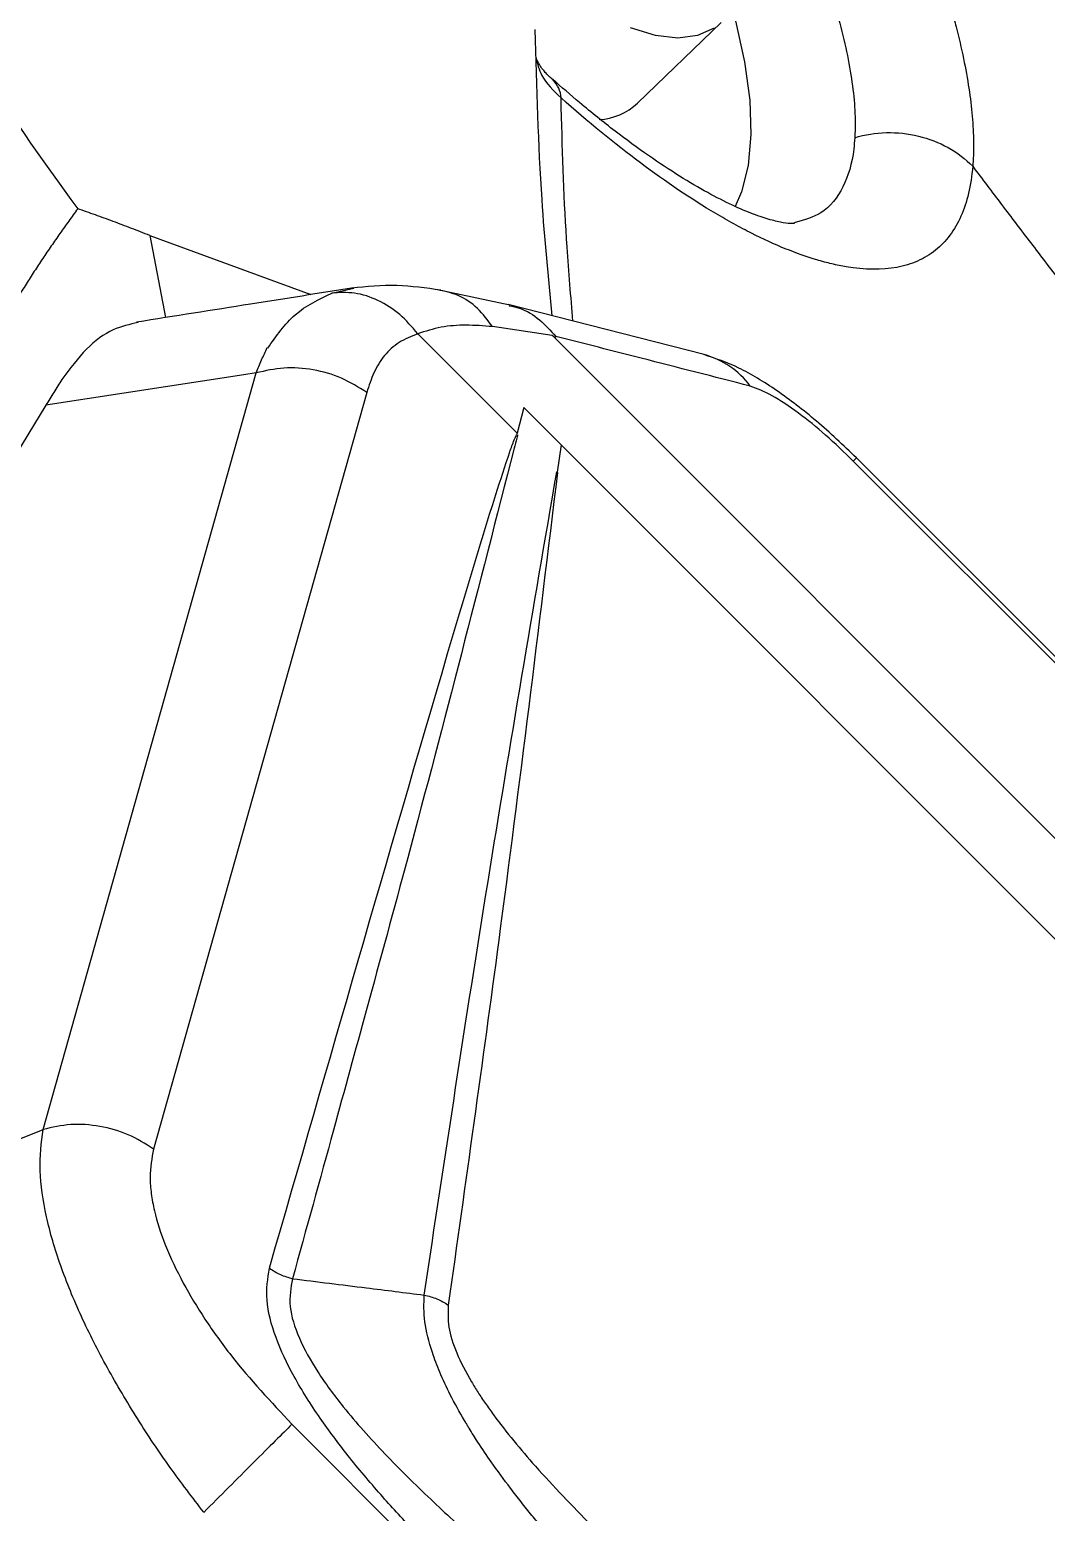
# Model space of a CAD drawing. Extents: x 527 to 611, y 788 to 934.
# Drawn here: x 534.119 to 536.477, y 815.283 to 818.72 of the extents above; entities that cross this region are included whole.
import ezdxf

# ---------------------------------------------------------------- set-up
doc = ezdxf.new("R2010")
doc.units = 0
doc.header["$MEASUREMENT"] = 0
doc.layers.add('1', color=4, linetype='Continuous')
doc.layers.add('GEOMETRY', color=4, linetype='Continuous', lineweight=25)

# ---------------------------------------------------------------- blocks, each defined once
blk = doc.blocks.new('2026_FLASH')
at = {"layer": 'GEOMETRY'}
for p, q in [((8.4498, 15.2363), (8.6433, 15.4236)), ((8.8156, 14.9592), (8.8119, 14.9578)), ((7.3183, 14.9293), (7.6913, 14.7922)), ((7.3183, 14.9293), (7.3548, 14.739)), ((7.7402, 14.7959), (7.7914, 14.8073)), ((8.1532, 14.7676), (7.9896, 14.8026)), ((8.6039, 14.6531), (8.1498, 14.7691)), ((8.2517, 14.6976), (8.1129, 14.718)), ((8.1703, 14.471), (7.9398, 14.7015)), ((8.2537, 14.6956), (8.2517, 14.6976)), ((14.6956, 8.2537), (8.2537, 14.6956)), ((7.0704, 12.8565), (7.565, 14.6107)), ((7.5364, 14.6063), (7.0767, 14.5358)), ((7.565, 14.6107), (7.5364, 14.6063)), ((7.8214, 14.5654), (7.3269, 12.8112)), ((7.0767, 14.5358), (5.722, 12.311)), ((8.1857, 14.5305), (8.1703, 14.471)), ((8.2723, 14.4439), (8.1857, 14.5305)), ((8.1703, 14.471), (8.1697, 14.4688)), ((8.2723, 14.4439), (8.2631, 14.3809)), ((14.444, 8.2723), (8.2723, 14.4439)), ((14.4064, 8.95), (8.95, 14.4064)), ((14.4138, 8.9574), (8.9574, 14.4138)), ((5.722, 12.311), (7.0704, 12.8565)), ((7.6478, 12.1732), (12.1734, 7.6477))]:
    blk.add_line(p, q, dxfattribs=at)
at = {"layer": 'GEOMETRY', "flags": 128}
for points in [[(8.6272, 15.4104), (8.589, 15.3928), (8.5434, 15.387), (8.4913, 15.3932), (8.4333, 15.4112)], [(8.6693, 15.4565), (8.6772, 15.427), (8.6981, 15.3317), (8.71, 15.2435), (8.7127, 15.1633), (8.7062, 15.092), (8.6907, 15.0305), (8.6762, 14.9968)], [(8.9574, 14.4138), (8.9567, 14.4131), (8.95, 14.4064)]]:
    blk.add_lwpolyline(points, dxfattribs=at)
at = {"layer": 'GEOMETRY'}
for centre, radius, start, end in [((8.2096, 15.2445), 0.0628, 3.3622, 46.0879), ((8.3524, 15.3413), 0.1433, 273.1787, 312.8287), ((8.5536, 14.4638), 0.1959, 36.4569, 75.0875)]:
    blk.add_arc(centre, radius, start, end, dxfattribs=at)
for points, knots in [([(5.9963, 17.4598), (6.0335, 17.3071), (6.1182, 17.0043), (6.276, 16.5598), (6.4639, 16.1272), (6.74, 15.594), (6.9812, 15.2214), (7.151, 14.9914)], [0.2725993, 0.2725993, 0.2725993, 0.2725993, 0.3975993, 0.5225993, 0.6475993, 0.7725993, 1, 1, 1, 1]), ([(8.7368, 16.383), (8.7763, 16.3207), (8.8136, 16.2587), (8.8845, 16.1351), (8.9179, 16.0735), (8.9651, 15.9815), (8.9804, 15.9509), (9.0099, 15.8898), (9.0241, 15.8593), (9.0646, 15.7695), (9.0888, 15.7114), (9.1319, 15.5985), (9.1508, 15.5437), (9.1709, 15.4774), (9.1747, 15.4643), (9.182, 15.4384), (9.1854, 15.4256), (9.1952, 15.3878), (9.2009, 15.3634), (9.2157, 15.2922), (9.2224, 15.2476), (9.2278, 15.1851), (9.2288, 15.1649), (9.2291, 15.1358), (9.229, 15.1263), (9.2286, 15.1124), (9.2283, 15.1055), (9.2278, 15.0987), (9.2275, 15.0943), (9.2274, 15.092), (9.2272, 15.0898)], [0, 0, 0, 0, 0.125, 0.125, 0.25, 0.25, 0.3125, 0.3125, 0.375, 0.375, 0.5, 0.5, 0.625, 0.625, 0.65625, 0.65625, 0.6875, 0.6875, 0.75, 0.75, 0.875, 0.875, 0.9375, 0.9375, 0.96875, 0.96875, 0.984375, 0.992187, 0.992187, 1, 1, 1, 1]), ([(8.5605, 16.2033), (8.5918, 16.1515), (8.6663, 16.0281), (8.7613, 15.8409), (8.845, 15.6501), (8.9057, 15.4783), (8.9436, 15.325), (8.9558, 15.2205), (8.9541, 15.1696), (8.9536, 15.1561)], [0, 0, 0, 0, 0.127624, 0.303648, 0.463304, 0.622959, 0.782701, 0.94244, 1, 1, 1, 1]), ([(8.2117, 15.4067), (8.2152, 15.2736), (8.2212, 15.045), (8.2422, 14.8321), (8.251, 14.7432)], [0, 0, 0, 0, 0.582379, 1, 1, 1, 1]), ([(8.2533, 15.2902), (8.247, 15.296), (8.2316, 15.3103), (8.2192, 15.3291), (8.2156, 15.3387), (8.2142, 15.3423)], [0, 0, 0, 0, 0.3027496, 0.738959, 1, 1, 1, 1]), ([(8.2143, 15.3409), (8.2174, 15.3272), (8.2248, 15.2944), (8.2547, 15.2653), (8.2723, 15.2482)], [0, 0, 0, 0, 0.415385, 1, 1, 1, 1]), ([(8.8134, 14.9571), (8.8137, 14.9571), (8.8151, 14.9575), (8.8082, 14.9565), (8.7899, 14.9582), (8.7591, 14.9649), (8.719, 14.9781), (8.6701, 14.9987), (8.6125, 15.0279), (8.5472, 15.0662), (8.475, 15.1138), (8.3973, 15.1709), (8.3225, 15.2302), (8.2732, 15.2736), (8.2521, 15.2923)], [0, 0, 0, 0, 0.014007, 0.096235, 0.183065, 0.268067, 0.351374, 0.43826, 0.528929, 0.623238, 0.720777, 0.820986, 0.923225, 1, 1, 1, 1]), ([(9.2272, 15.0898), (9.2234, 15.0449), (9.2142, 15.0064), (9.1853, 14.9415), (9.1657, 14.9152), (9.1344, 14.8902), (9.1278, 14.8855), (9.114, 14.8772), (9.1068, 14.8735), (9.0843, 14.8636), (9.0682, 14.8587), (9.0164, 14.8491), (8.9775, 14.8495), (8.9228, 14.8586), (8.9117, 14.8608), (8.8889, 14.8662), (8.8773, 14.8693), (8.842, 14.8798), (8.8176, 14.8885), (8.7671, 14.909), (8.7411, 14.9209), (8.7008, 14.9413), (8.6872, 14.9484), (8.6595, 14.9637), (8.6454, 14.9717), (8.5744, 15.0137), (8.5161, 15.053), (8.3964, 15.1424), (8.3351, 15.1925), (8.2723, 15.2482)], [0, 0, 0, 0, 0.125, 0.125, 0.25, 0.25, 0.28125, 0.28125, 0.3125, 0.3125, 0.375, 0.375, 0.5, 0.5, 0.53125, 0.53125, 0.5625, 0.5625, 0.625, 0.625, 0.6875, 0.6875, 0.71875, 0.71875, 0.75, 0.75, 0.875, 0.875, 1, 1, 1, 1]), ([(8.2998, 14.7307), (8.295, 14.7875), (8.2813, 14.9471), (8.2751, 15.1229), (8.2724, 15.2405), (8.2723, 15.2482)], [0, 0, 0, 0, 0.339857, 0.956455, 1, 1, 1, 1]), ([(8.9536, 15.1561), (8.9771, 15.1632), (9.0019, 15.1672), (9.0518, 15.1685), (9.077, 15.1658), (9.1255, 15.1541), (9.1487, 15.145), (9.1914, 15.1213), (9.2107, 15.1066), (9.2272, 15.0898)], [0, 0, 0, 0, 0.25, 0.25, 0.5, 0.5, 0.75, 0.75, 1, 1, 1, 1]), ([(8.9536, 15.1561), (8.9529, 15.1473), (8.9494, 15.1033), (8.9294, 15.0375), (8.884, 14.9791), (8.8365, 14.9653), (8.8156, 14.9592)], [0, 0, 0, 0, 0.081523, 0.404689, 0.737513, 1, 1, 1, 1]), ([(9.2272, 15.0898), (9.2495, 15.0602), (9.2942, 15.0008), (9.3617, 14.9122), (9.4294, 14.8238), (9.4975, 14.7356), (9.5658, 14.6478), (9.6345, 14.5602), (9.6806, 14.502), (9.7036, 14.4729)], [0, 0, 0, 0, 0.142948, 0.285865, 0.428752, 0.571608, 0.714435, 0.857232, 1, 1, 1, 1]), ([(7.151, 14.9914), (7.144, 14.982), (7.1301, 14.963), (7.1096, 14.9342), (7.0895, 14.9052), (7.0696, 14.8759), (7.0501, 14.8463), (7.0309, 14.8165), (7.0122, 14.7863), (6.9937, 14.7558), (6.9818, 14.7353), (6.9758, 14.725)], [0, 0, 0, 0, 0.111126, 0.222261, 0.333376, 0.444462, 0.555546, 0.666654, 0.777772, 0.888888, 1, 1, 1, 1]), ([(7.3183, 14.9293), (7.3112, 14.9321), (7.2968, 14.9378), (7.2754, 14.946), (7.2543, 14.954), (7.2333, 14.9619), (7.2124, 14.9696), (7.1918, 14.9771), (7.1713, 14.9844), (7.1578, 14.9891), (7.151, 14.9914)], [0, 0, 0, 0, 0.125006, 0.250012, 0.375011, 0.500003, 0.624997, 0.749996, 0.874998, 1, 1, 1, 1]), ([(7.7912, 14.8081), (7.7113, 14.7954), (7.5432, 14.7687), (7.3755, 14.7423), (7.2876, 14.7285)], [0, 0, 0, 0, 0.4756776, 1, 1, 1, 1]), ([(7.5919, 14.6682), (7.6115, 14.6963), (7.651, 14.753), (7.7103, 14.7815), (7.7402, 14.7959)], [0, 0, 0, 0, 0.495442, 1, 1, 1, 1]), ([(7.9396, 14.7017), (7.9262, 14.7173), (7.899, 14.7491), (7.8481, 14.7809), (7.7936, 14.7989), (7.7578, 14.7969), (7.7402, 14.7959)], [0, 0, 0, 0, 0.2458206, 0.5000716, 0.7542841, 1, 1, 1, 1]), ([(7.9933, 14.8025), (7.959, 14.8074), (7.888, 14.8175), (7.8212, 14.8107), (7.7866, 14.8072)], [0, 0, 0, 0, 0.481875, 1, 1, 1, 1]), ([(8.1129, 14.718), (8.1019, 14.7329), (8.0796, 14.763), (8.0353, 14.7929), (8.002, 14.7999), (7.9856, 14.8033)], [0, 0, 0, 0, 0.330056, 0.671354, 1, 1, 1, 1]), ([(8.1516, 14.7666), (8.1598, 14.7649), (8.1854, 14.7596), (8.2236, 14.7361), (8.2478, 14.7089), (8.2598, 14.6955)], [0, 0, 0, 0, 0.1931269, 0.6025871, 1, 1, 1, 1]), ([(7.2908, 14.7277), (7.2715, 14.7233), (7.2305, 14.7142), (7.1698, 14.6702), (7.1329, 14.6204), (7.1143, 14.5954)], [0, 0, 0, 0, 0.306959, 0.652653, 1, 1, 1, 1]), ([(8.1129, 14.718), (8.0925, 14.7197), (8.0526, 14.7228), (7.9937, 14.7187), (7.9576, 14.7073), (7.9396, 14.7017)], [0, 0, 0, 0, 0.346455, 0.675338, 1, 1, 1, 1]), ([(7.9398, 14.7015), (7.9248, 14.6954), (7.8947, 14.6833), (7.8608, 14.6523), (7.8366, 14.6125), (7.8265, 14.5811), (7.8214, 14.5654)], [0, 0, 0, 0, 0.251345, 0.50094, 0.750409, 1, 1, 1, 1]), ([(7.9396, 14.7017), (7.9396, 14.7017), (7.9397, 14.7016), (7.9398, 14.7015), (7.9398, 14.7015)], [0, 0, 0, 0, 0.559936, 1, 1, 1, 1]), ([(8.2598, 14.6955), (8.2598, 14.6949), (8.2599, 14.6936), (8.2587, 14.6931), (8.2575, 14.6932), (8.2563, 14.6936), (8.255, 14.6944), (8.2541, 14.6952), (8.2536, 14.6956)], [0, 0, 0, 0, 0.262634, 0.531071, 0.668943, 0.786738, 0.893225, 1, 1, 1, 1]), ([(8.7111, 14.5802), (8.6268, 14.6017), (8.4763, 14.6401), (8.3259, 14.6786), (8.2598, 14.6955)], [0, 0, 0, 0, 0.56, 1, 1, 1, 1]), ([(7.565, 14.6107), (7.5691, 14.6209), (7.5773, 14.6413), (7.5863, 14.66), (7.5907, 14.6693)], [0, 0, 0, 0, 0.501136, 1, 1, 1, 1]), ([(8.9574, 14.4138), (8.9268, 14.4429), (8.867, 14.4998), (8.7737, 14.5709), (8.6841, 14.6263), (8.6303, 14.6443), (8.6036, 14.6532)], [0, 0, 0, 0, 0.266672, 0.521178, 0.7627, 1, 1, 1, 1]), ([(7.1143, 14.5954), (7.1079, 14.5855), (7.0952, 14.5658), (7.0828, 14.5458), (7.0767, 14.5357)], [0, 0, 0, 0, 0.500464, 1, 1, 1, 1]), ([(8.95, 14.4064), (8.9287, 14.4269), (8.8868, 14.4674), (8.8222, 14.5192), (8.7598, 14.5618), (8.7274, 14.574), (8.7111, 14.5802)], [0, 0, 0, 0, 0.253425, 0.499607, 0.749437, 1, 1, 1, 1]), ([(7.5957, 12.535), (7.7327, 13.0105), (7.9054, 13.6102), (8.092, 14.2405), (8.1454, 14.4042), (8.1613, 14.4512), (8.1676, 14.4643), (8.1697, 14.4688)], [0, 0, 0, 0, 0.733813, 0.925342, 0.977269, 0.992279, 1, 1, 1, 1]), ([(8.1714, 14.4673), (8.1714, 14.4673), (8.1713, 14.4671), (8.1711, 14.4663), (8.1704, 14.4637), (8.1677, 14.4534), (8.0835, 14.1249), (7.9707, 13.6825), (7.8272, 13.1576), (7.7381, 12.8324), (7.6809, 12.6253), (7.6492, 12.5105)], [0, 0, 0, 0, 0.0000386, 0.0003312, 0.001135, 0.0041642, 0.0159415, 0.499832, 0.6813517, 0.8233637, 1, 1, 1, 1]), ([(7.9547, 12.4726), (8.0031, 12.793), (8.1, 13.434), (8.2081, 14.0656), (8.2622, 14.3815)], [0, 0, 0, 0, 0.499897, 1, 1, 1, 1]), ([(8.264, 14.3802), (8.2197, 14.0178), (8.1406, 13.3704), (8.0502, 12.7309), (8.0105, 12.4495)], [0, 0, 0, 0, 0.5599961, 1, 1, 1, 1]), ([(7.4433, 11.9689), (7.4168, 12.0035), (7.3625, 12.0743), (7.2876, 12.1869), (7.218, 12.3041), (7.1574, 12.4235), (7.1086, 12.5422), (7.0753, 12.6569), (7.0591, 12.7659), (7.0666, 12.8258), (7.0704, 12.8565)], [0, 0, 0, 0, 0.1141789, 0.2333537, 0.3556573, 0.4797289, 0.6049892, 0.7319486, 0.8624896, 1, 1, 1, 1]), ([(7.3269, 12.8112), (7.3228, 12.7899), (7.3167, 12.758), (7.3209, 12.708), (7.3304, 12.6562), (7.3528, 12.5868), (7.3933, 12.5018), (7.4454, 12.4156), (7.5258, 12.3034), (7.5992, 12.2251), (7.6478, 12.1732)], [0, 0, 0, 0, 0.125044, 0.187707, 0.251332, 0.373876, 0.501773, 0.624135, 0.751153, 1, 1, 1, 1]), ([(8.0126, 11.8418), (7.984, 11.8708), (7.9298, 11.9258), (7.8509, 12.012), (7.7786, 12.098), (7.7102, 12.1895), (7.6515, 12.2818), (7.6075, 12.3751), (7.5842, 12.464), (7.5919, 12.5112), (7.5957, 12.535)], [0, 0, 0, 0, 0.131695, 0.24934, 0.378329, 0.497693, 0.62718, 0.749961, 0.873946, 1, 1, 1, 1]), ([(7.5957, 12.535), (7.6039, 12.5296), (7.6203, 12.519), (7.6396, 12.5133), (7.6492, 12.5105)], [0, 0, 0, 0, 0.5, 1, 1, 1, 1]), ([(7.6492, 12.5105), (7.6454, 12.4898), (7.6379, 12.4493), (7.6622, 12.3724), (7.7063, 12.2931), (7.7738, 12.2022), (7.8628, 12.1031), (7.967, 12.0003), (8.0389, 11.9348), (8.0739, 11.903)], [0, 0, 0, 0, 0.120842, 0.236017, 0.354466, 0.479568, 0.65493, 0.832373, 1, 1, 1, 1]), ([(7.6492, 12.5105), (7.7063, 12.5035), (7.8081, 12.4909), (7.91, 12.4782), (7.9547, 12.4726)], [0, 0, 0, 0, 0.560611, 1, 1, 1, 1]), ([(8.2791, 11.8749), (8.2709, 11.8842), (8.2542, 11.9031), (8.2294, 11.9321), (8.2045, 11.962), (8.1795, 11.9929), (8.1476, 12.034), (8.1135, 12.0803), (8.0819, 12.1269), (8.0637, 12.1557), (8.0546, 12.1709), (8.051, 12.1769), (8.0372, 12.2002), (8.0155, 12.2393), (7.9908, 12.2922), (7.969, 12.3497), (7.9526, 12.413), (7.954, 12.4526), (7.9547, 12.4726)], [0, 0, 0, 0, 0.0477078, 0.0966876, 0.1468086, 0.1979279, 0.2498929, 0.3478384, 0.4212708, 0.4714817, 0.4832586, 0.4926093, 0.4995576, 0.5928183, 0.6758357, 0.7498123, 0.8735799, 1, 1, 1, 1]), ([(8.0105, 12.4495), (8.0098, 12.4331), (8.0085, 12.4002), (8.0284, 12.3379), (8.0552, 12.2858), (8.0797, 12.2463), (8.0966, 12.2209), (8.1381, 12.163), (8.2181, 12.0662), (8.2986, 11.9837), (8.3427, 11.9385)], [0, 0, 0, 0, 0.117005, 0.234536, 0.360199, 0.405093, 0.451786, 0.500448, 0.726612, 1, 1, 1, 1])]:
    blk.add_open_spline(points, degree=3, knots=knots, dxfattribs=at)
for points in [[(7.8214, 14.5654), (7.8024, 14.5774), (7.7642, 14.6013), (7.6972, 14.62), (7.6285, 14.6253), (7.5861, 14.6155), (7.565, 14.6107)], [(7.3269, 12.8112), (7.3078, 12.8232), (7.2696, 12.8471), (7.2026, 12.8658), (7.1339, 12.871), (7.0916, 12.8613), (7.0704, 12.8564)], [(7.9547, 12.4726), (7.9648, 12.4701), (7.9849, 12.4652), (8.002, 12.4548), (8.0105, 12.4495)], [(7.6478, 12.1732), (7.6358, 12.1612), (7.6118, 12.1372), (7.5592, 12.0847), (7.5007, 12.0262), (7.4624, 11.988), (7.4433, 11.9688)]]:
    blk.add_open_spline(points, degree=3, dxfattribs=at)

msp = doc.modelspace()

# ---------------------------------------------------------------- block references
at = {"layer": '1'}
msp.add_blockref('2026_FLASH', (527.0792, 803.3138), dxfattribs=at)

doc.saveas('drawing.dxf')
